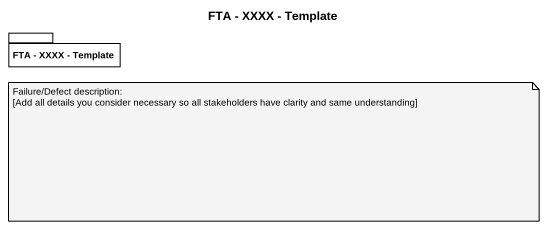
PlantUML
@startuml
title FTA - XXXX - Template
package "FTA - XXXX - Template" as FTA_XXXX_Template {
}
note as N1
  Failure/Defect description:
  [Add all details you consider necessary so all stakeholders have clarity and same understanding]
end note
@enduml
